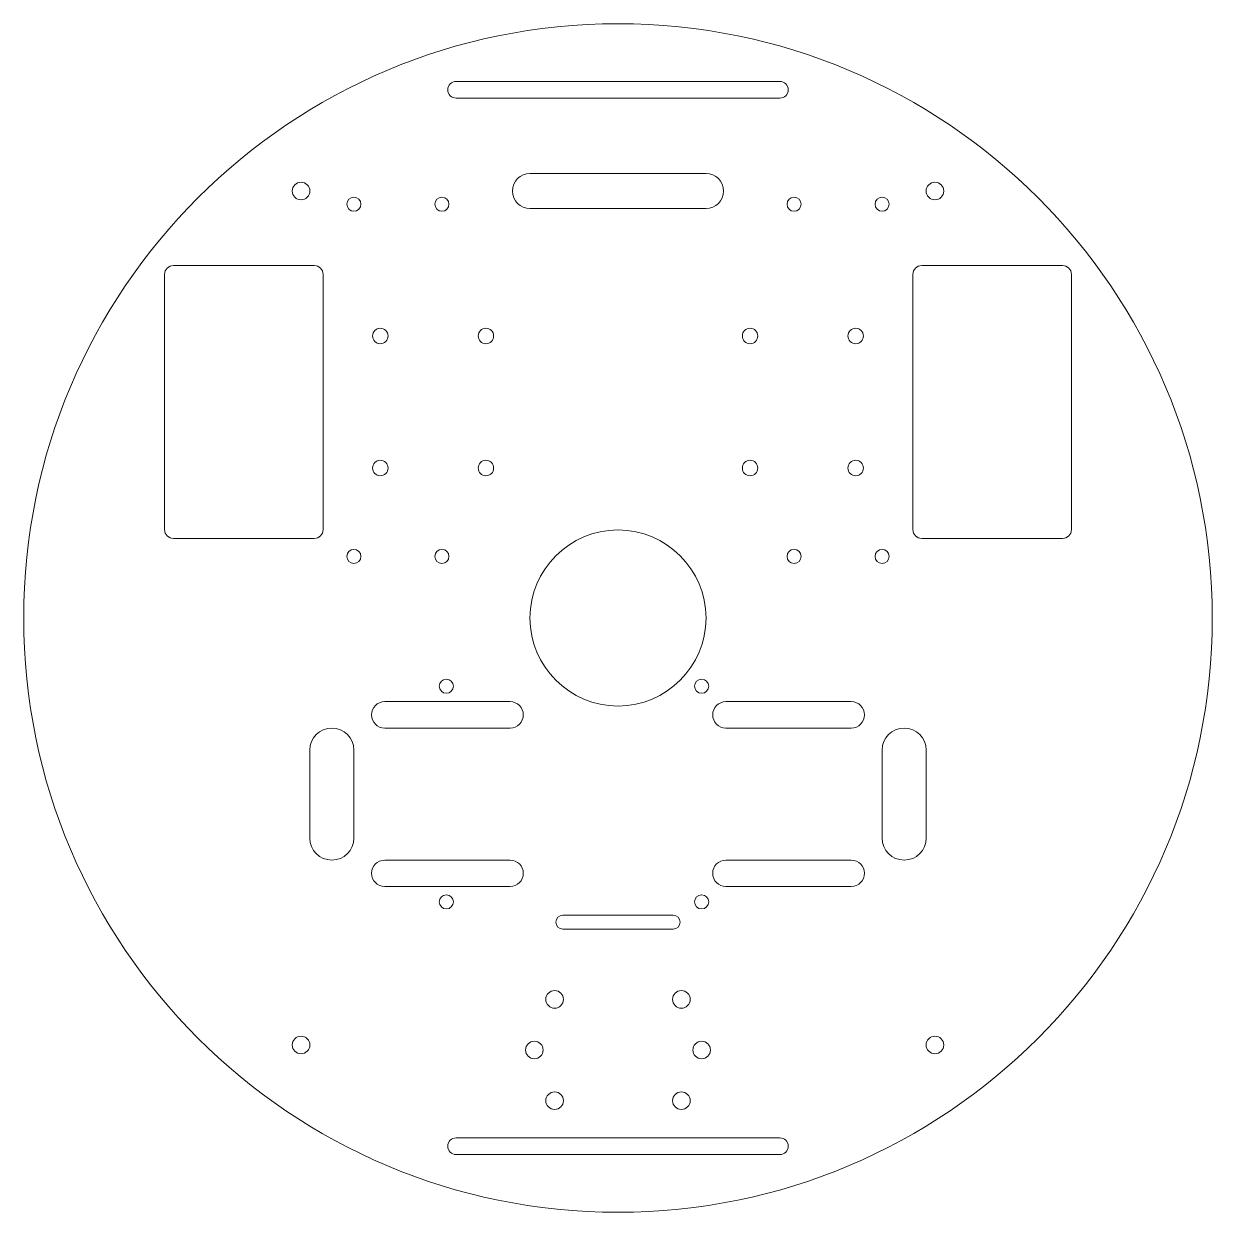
# Model space of a CAD drawing. Header units: millimetres. Extents: x -135 to 135, y -135 to 135.
import ezdxf

# ---------------------------------------------------------------- set-up
doc = ezdxf.new("R2010")
doc.units = ezdxf.units.MM

msp = doc.modelspace()

# ---------------------------------------------------------------- linework, layer by layer
at = {"color": 7, "linetype": 'Continuous', "lineweight": 15}
for p, q in [((36.76, 121.9), (-36.76, 121.9)), ((-36.76, 118.1), (36.76, 118.1)), ((20, 101), (-20, 101)), ((-20, 93), (20, 93)), ((-101, 80.07), (-69, 80.07)), ((101, 80.07), (69, 80.07)), ((-103, 78.07), (-103, 20.07)), ((-67, 78.07), (-67, 20.07)), ((67, 78.07), (67, 20.07)), ((103, 78.07), (103, 20.07)), ((-101, 18.07), (-69, 18.07)), ((101, 18.07), (69, 18.07)), ((-24.51, -19), (-53, -19)), ((53, -19), (24.51, -19)), ((-53, -25), (-24.51, -25)), ((24.51, -25), (53, -25)), ((-70, -30), (-70, -50)), ((-60, -50), (-60, -30)), ((60, -30), (60, -50)), ((70, -50), (70, -30)), ((-24.51, -55), (-53, -55)), ((53, -55), (24.51, -55)), ((-53, -61), (-24.51, -61)), ((24.51, -61), (53, -61)), ((12.5, -67.5), (-12.5, -67.5)), ((-12.5, -70.7), (12.5, -70.7)), ((36.76, -118.1), (-36.76, -118.1)), ((-36.76, -121.9), (36.76, -121.9))]:
    msp.add_line(p, q, dxfattribs=at)
for centre, radius in [((0, 0), 135), ((-72, 97), 2), ((72, 97), 2), ((-60, 94), 1.6), ((-40, 94), 1.6), ((40, 94), 1.6), ((60, 94), 1.6), ((-54, 64.07), 1.75), ((-30, 64.07), 1.75), ((30, 64.07), 1.75), ((54, 64.07), 1.75), ((-54, 34.07), 1.75), ((-30, 34.07), 1.75), ((30, 34.07), 1.75), ((54, 34.07), 1.75), ((0, 0), 20), ((-60, 14), 1.6), ((-40, 14), 1.6), ((40, 14), 1.6), ((60, 14), 1.6), ((-39, -15.5), 1.6), ((19, -15.5), 1.6), ((-39, -64.5), 1.6), ((19, -64.5), 1.6), ((-14.4, -86.65), 2), ((14.4, -86.65), 2), ((-72, -97), 2), ((-19, -98.15), 2), ((19, -98.15), 2), ((72, -97), 2), ((-14.4, -109.65), 2), ((14.4, -109.65), 2)]:
    msp.add_circle(centre, radius, dxfattribs=at)
for centre, radius, start, end in [((-36.76, 120), 1.9, 90, 270), ((36.76, 120), 1.9, 270, 90), ((-20, 97), 4, 90, 270), ((20, 97), 4, 270, 90), ((-101, 78.07), 2, 90, 180), ((-69, 78.07), 2, 0, 90), ((69, 78.07), 2, 90, 180), ((101, 78.07), 2, 0, 90), ((-101, 20.07), 2, 180, 270), ((-69, 20.07), 2, 270, 0), ((69, 20.07), 2, 180, 270), ((101, 20.07), 2, 270, 0), ((-53, -22), 3, 90, 270), ((-24.51, -22), 3, 270, 90), ((24.51, -22), 3, 90, 270), ((53, -22), 3, 270, 90), ((-65, -30), 5, 0, 180), ((65, -30), 5, 0, 180), ((-65, -50), 5, 180, 0), ((65, -50), 5, 180, 0), ((-53, -58), 3, 90, 270), ((-24.51, -58), 3, 270, 90), ((24.51, -58), 3, 90, 270), ((53, -58), 3, 270, 90), ((-12.5, -69.1), 1.6, 90, 270), ((12.5, -69.1), 1.6, 270, 90), ((-36.76, -120), 1.9, 90, 270), ((36.76, -120), 1.9, 270, 90)]:
    msp.add_arc(centre, radius, start, end, dxfattribs=at)

doc.saveas('drawing.dxf')
